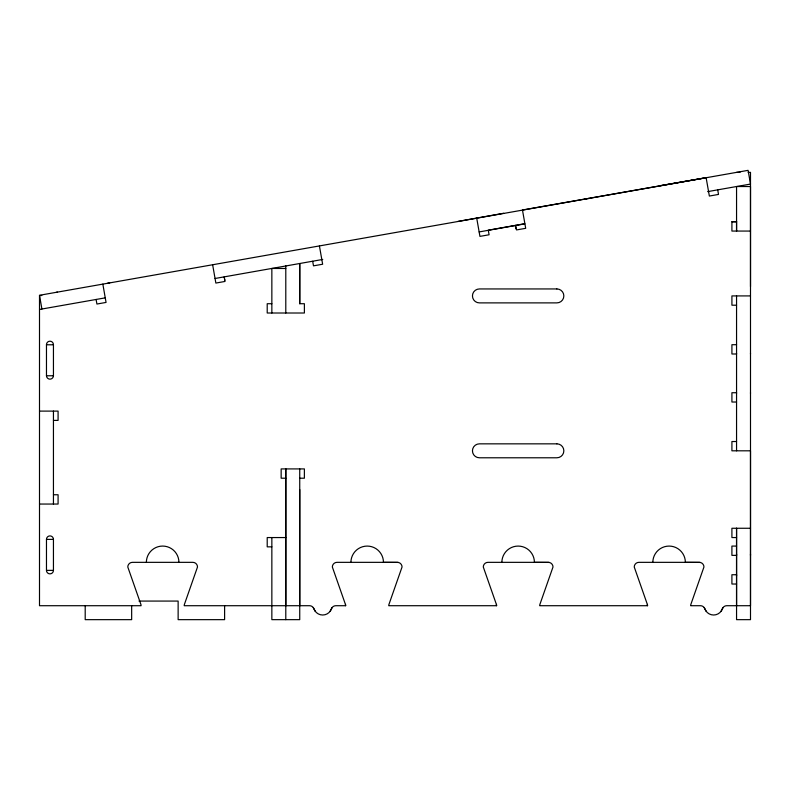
<?xml version="1.0" encoding="UTF-8"?>
<svg xmlns="http://www.w3.org/2000/svg" width="790" height="790" viewBox="0 0 790 790"><rect width="100%" height="100%" fill="white"/><g stroke="black" fill="none" stroke-linecap="round" stroke-linejoin="round"><path stroke-width="1.19" d="M285.792 605.713L285.792 468.914M299.736 605.713L299.736 489.543M299.736 303.716L299.736 263.495L299.736 303.716L304.387 303.716L304.387 313.008L267.208 313.008L267.208 303.716L271.849 303.716M736.557 605.713L736.557 528.263L736.557 619.656L750.5 619.656L750.5 172.358L748.179 172.358M736.557 393.361L736.557 392.729L731.915 392.729L731.915 402.021L736.557 402.021M736.557 221.437L736.557 231.065L736.557 186.529L750.5 186.529L750.5 286.622M736.557 576.019L736.557 574.735L731.905 574.735L731.915 584.027L736.557 584.027M750.5 393.361L750.5 392.729M330.131 611.263L332.096 607.589M721.063 611.263L723.028 607.589M457.924 221.447L503.674 213.261M56.307 292.32L57.453 292.122M107.41 283.314L109.701 282.909M585.242 199.06L586.071 198.912M587.74 198.616L588.471 198.488M523.74 223.886L488.279 230.196L489.089 234.768L479.935 236.388L476.706 218.08M39.5 309.443L105.258 297.85M215.058 278.485L322.755 259.436M479.145 231.924L524.906 223.847M707.662 191.624L750.5 184.07L748.081 170.344L39.5 295.282L41.919 309.018M660.341 185.64L706.132 177.681M736.557 172.358L740.042 172.358M736.557 221.714L731.915 221.714L731.915 231.065L750.5 231.065M731.915 221.773L736.557 221.773M285.792 268.472L271.849 268.472L271.849 313.008M41.821 295.5L39.5 295.5L39.5 605.713L141.074 605.713A4.622 4.622 0 0 0 140.887 604.389L127.792 566.993A4.651 4.651 0 0 1 132.444 562.342L192.849 562.342A4.651 4.651 0 0 1 197.5 566.993L184.416 604.389A4.651 4.651 0 0 0 184.218 605.713L309.532 605.713A4.651 4.651 0 0 1 313.916 608.813A9.292 9.292 0 0 0 331.445 608.813A4.651 4.651 0 0 1 335.819 605.713L345.625 605.713A4.631 4.631 0 0 0 345.428 604.389L332.343 566.993A4.651 4.651 0 0 1 336.994 562.342L397.4 562.342A4.651 4.651 0 0 1 402.051 566.993L388.957 604.389A4.641 4.641 0 0 0 388.769 605.713L496.574 605.713A4.651 4.651 0 0 0 496.387 604.389L483.292 566.993A4.651 4.651 0 0 1 487.944 562.342L548.349 562.342A4.651 4.651 0 0 1 553 566.993L539.906 604.389A4.691 4.691 0 0 0 539.718 605.713L647.524 605.713A4.631 4.631 0 0 0 647.336 604.389L634.242 566.993A4.651 4.651 0 0 1 638.893 562.342L699.308 562.342A4.651 4.651 0 0 1 703.949 566.993L690.865 604.389A4.671 4.671 0 0 0 690.667 605.713L700.473 605.713A4.651 4.651 0 0 1 704.848 608.813A9.292 9.292 0 0 0 722.376 608.813A4.651 4.651 0 0 1 726.761 605.713L750.5 605.713L750.5 450.813L731.915 450.813L731.915 441.521L736.557 441.521M750.5 295.914L731.915 295.914L731.915 305.207L736.557 305.207M46.472 344.786L53.444 344.786M736.557 344.707L731.915 344.707L731.915 353.999L736.557 353.999L736.557 353.367M39.5 411.106L58.085 411.106L58.085 420.399L53.444 420.399M285.792 478.207L281.151 478.207L281.151 468.914L304.387 468.914L304.377 478.207L299.736 478.207M53.444 494.757L58.085 494.757L58.085 504.05L39.5 504.05M750.5 528.263L731.905 528.263L731.915 537.556L736.557 537.556M285.792 537.556L267.208 537.556L267.208 546.848L271.849 546.848M46.472 539.392L53.444 539.392L53.444 570.37A3.486 3.486 0 0 1 49.958 573.856A3.486 3.486 0 0 1 46.472 570.37L46.472 539.392A3.486 3.486 0 0 1 49.958 535.906A3.486 3.486 0 0 1 53.444 539.392M736.557 546.078L731.905 546.078L731.905 555.37L736.606 555.37L736.557 554.086M46.472 570.37L53.444 570.37M139 601.072L178.135 601.072L178.135 619.656L224.607 619.656L224.607 605.713M700.147 562.421L685.365 562.342A16.264 16.264 0 0 0 669.1 546.078A16.264 16.264 0 0 0 652.836 562.342M549.198 562.421L534.415 562.342A16.264 16.264 0 0 0 518.151 546.078A16.264 16.264 0 0 0 501.877 562.342M398.249 562.421L383.456 562.342A16.264 16.264 0 0 0 367.192 546.078A16.264 16.264 0 0 0 350.928 562.342M704.196 607.589L706.161 611.263M313.265 607.589L315.23 611.263M717.705 189.797L718.505 194.429L709.361 196.048L706.132 177.74L522.467 210.012L525.696 228.32L516.542 229.93L515.742 225.357M515.445 226.523L515.85 228.814M319.417 245.927L322.646 264.235L313.492 265.845L312.682 261.273M224.409 278.021L224.212 276.875L225.012 281.447L215.858 283.067L212.638 264.759M224.617 279.156L224.814 280.302M102.838 284.114L106.058 302.422L96.913 304.041L96.103 299.459M750.5 353.367L750.5 353.999M750.5 554.086L750.5 555.37M736.557 295.914L736.557 450.813M299.736 468.914L299.736 619.656L271.849 619.656L271.849 537.556M285.792 265.904L285.792 313.008M285.792 469.062L285.792 619.656M131.663 605.713L131.663 619.656L85.202 619.656L85.202 605.713M53.444 411.106L53.444 504.05M345.428 604.389A4.651 4.651 0 0 1 345.625 605.713M146.367 562.342A16.284 16.284 0 0 1 162.641 546.068A16.284 16.284 0 0 1 178.925 562.342M53.444 375.665A3.486 3.486 0 0 1 49.958 379.151A3.486 3.486 0 0 1 46.472 375.665M647.336 604.389A4.651 4.651 0 0 1 647.524 605.713M496.377 604.389A4.631 4.631 0 0 1 496.574 605.713M556.871 288.943L479.421 288.943A6.972 6.972 0 0 0 472.45 295.914A6.972 6.972 0 0 0 479.421 302.886L556.871 302.886A6.972 6.972 0 0 0 563.843 295.914A6.972 6.972 0 0 0 556.871 288.943M53.444 375.764L46.472 375.764L46.472 344.687A3.486 3.486 0 0 1 49.958 341.201A3.486 3.486 0 0 1 53.444 344.687L53.444 375.764M556.871 443.842L479.421 443.842A6.972 6.972 0 0 0 472.45 450.813A6.972 6.972 0 0 0 479.421 457.785L556.871 457.785A6.972 6.972 0 0 0 563.843 450.813A6.972 6.972 0 0 0 556.871 443.842"/></g></svg>
